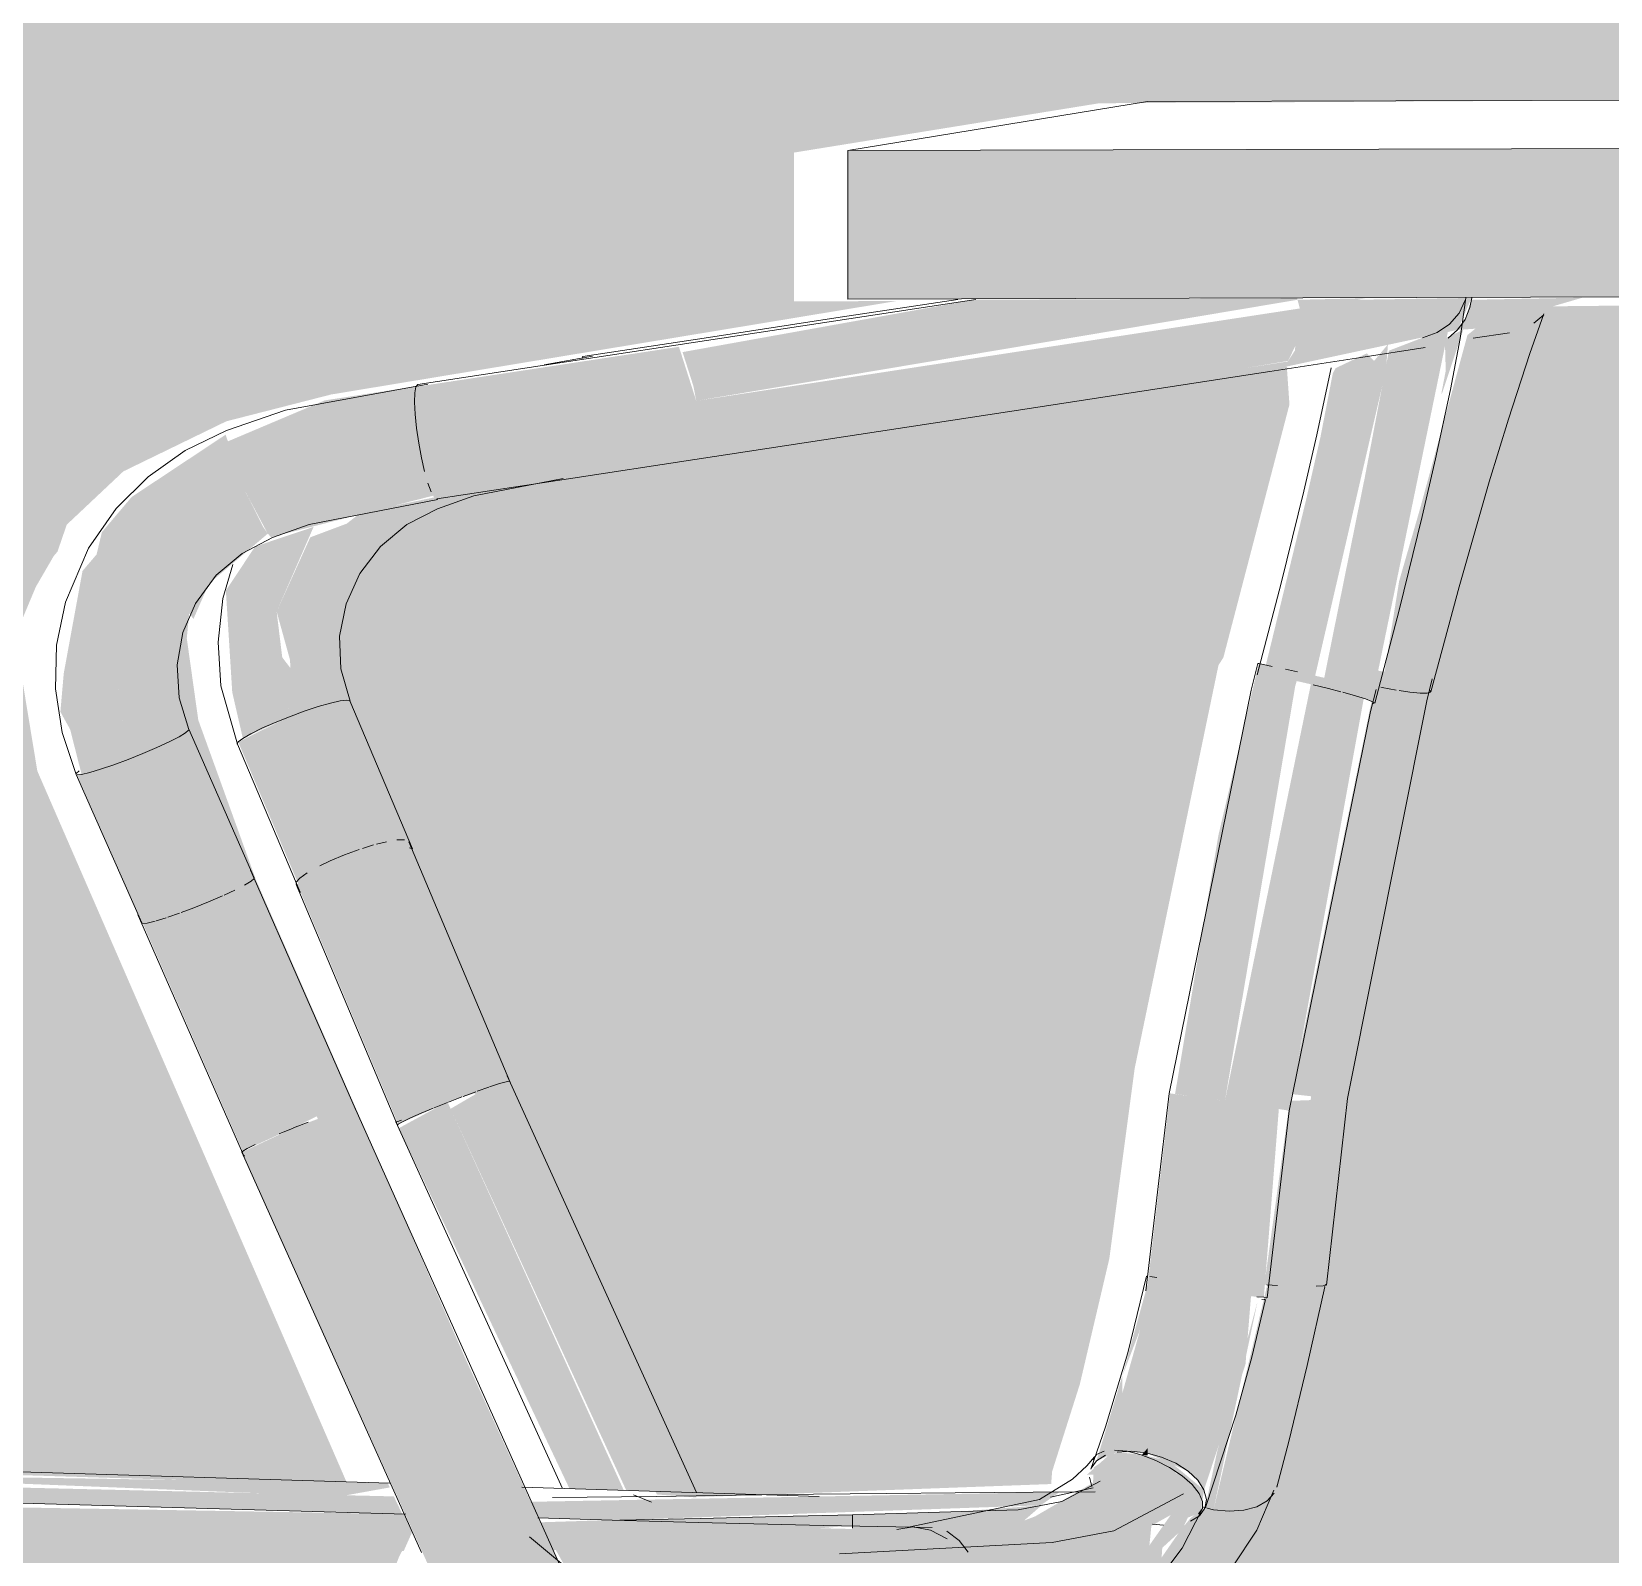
# Model space of a CAD drawing. Header units: inches. Extents: x 31155.6 to 31160.43, y 58.98 to 66.18.
# Drawn here: x 31159.47621 to 31159.48151, y 65.98093 to 65.98604 of the extents above; entities that cross this region are included whole.
import ezdxf

# ---------------------------------------------------------------- set-up
doc = ezdxf.new("R2010")
doc.units = ezdxf.units.IN
doc.header["$MEASUREMENT"] = 0
doc.layers.add('I-FURN', color=30, linetype='Continuous', lineweight=9)
doc.layers.add('I-WALL', color=2, linetype='Continuous', lineweight=13)

msp = doc.modelspace()

# ---------------------------------------------------------------- hatches: boundary and pattern name
at = {"layer": 'I-FURN'}
for points in [[(31159.4789527, 65.9851375), (31159.4873673, 65.9851619), (31159.4873673, 65.9856598), (31159.4789527, 65.9856362)], [(31159.4809975, 65.9850349), (31159.481134, 65.9850441), (31159.4812149, 65.9850842), (31159.4814166, 65.985143), (31159.4810433, 65.9851358), (31159.4810223, 65.9850697)], [(31159.4784439, 65.9847969), (31159.4804606, 65.9851359), (31159.4804594, 65.9851404), (31159.4793739, 65.9851359), (31159.478398, 65.9849604), (31159.4784344, 65.9848464)], [(31159.4784383, 65.9845997), (31159.480429, 65.9849307), (31159.4804661, 65.9850082), (31159.4804682, 65.9851067), (31159.4784439, 65.9847969), (31159.4784468, 65.9846077)], [(31159.4804001, 65.9849068), (31159.4809975, 65.9850349), (31159.4810443, 65.985142), (31159.4806577, 65.9851359), (31159.4804682, 65.9851067), (31159.4804515, 65.9849653), (31159.480429, 65.9849307)], [(31159.4804682, 65.9851067), (31159.4806913, 65.985141), (31159.4804606, 65.9851359)], [(31159.4807851, 65.9850113), (31159.4809864, 65.9850793), (31159.4810025, 65.9851419), (31159.4808055, 65.9851097), (31159.4807906, 65.9850179)], [(31159.4807099, 65.9837888), (31159.4809703, 65.9850545), (31159.4808795, 65.9850084), (31159.4807672, 65.9849653), (31159.4806861, 65.9845396), (31159.4805439, 65.9838367), (31159.480688, 65.9837969)], [(31159.4805127, 65.9838444), (31159.4807571, 65.9849008), (31159.4807639, 65.9849863), (31159.4807171, 65.9849307), (31159.480693, 65.9849561), (31159.4805885, 65.9849067), (31159.4805789, 65.9848893), (31159.4805374, 65.9846749), (31159.4804883, 65.9844607), (31159.4803465, 65.983878), (31159.480462, 65.983856)], [(31159.4775135, 65.9846552), (31159.4784439, 65.9847969), (31159.4783859, 65.9849782), (31159.4775037, 65.9848439), (31159.4775062, 65.984705)], [(31159.4769314, 65.9844929), (31159.4772329, 65.9845861), (31159.4775462, 65.9846344), (31159.4775265, 65.984849), (31159.4771977, 65.9847983), (31159.4768699, 65.9846596), (31159.4769114, 65.9845399)], [(31159.4806223, 65.9847712), (31159.4806714, 65.9847713), (31159.4806439, 65.9848462)], [(31159.4775647, 65.9844732), (31159.4784468, 65.9846077), (31159.4784547, 65.9847003), (31159.4784439, 65.9847969), (31159.4775135, 65.9846552), (31159.4775548, 65.9844913)], [(31159.4763825, 65.9835435), (31159.4765388, 65.983594), (31159.4764894, 65.9839474), (31159.476633, 65.9842763), (31159.4769314, 65.9844929), (31159.4768654, 65.9846834), (31159.4765505, 65.9844745), (31159.4764505, 65.9843565), (31159.4764328, 65.9842818), (31159.4763855, 65.9842262), (31159.4763225, 65.9838823), (31159.4763113, 65.9837537), (31159.4763441, 65.9836943)], [(31159.477018, 65.9843395), (31159.4775689, 65.9844806), (31159.4775267, 65.9846314), (31159.4772329, 65.9845861), (31159.4769314, 65.9844929), (31159.4770068, 65.9843512)], [(31159.4765388, 65.983594), (31159.4767091, 65.9836696), (31159.4767058, 65.9839467), (31159.4767009, 65.9840057), (31159.476734, 65.9840969), (31159.4767576, 65.9840652), (31159.4768093, 65.9841837), (31159.4770068, 65.9843512), (31159.4769913, 65.9843743), (31159.4769314, 65.9844929), (31159.476633, 65.9842763), (31159.4764894, 65.9839474), (31159.4765109, 65.9837937)], [(31159.4769232, 65.9836646), (31159.4770797, 65.9837374), (31159.4770366, 65.9840898), (31159.4771605, 65.984374), (31159.4769642, 65.984308), (31159.4768663, 65.9841604), (31159.4768877, 65.9838192), (31159.4769222, 65.9836692)], [(31159.4799797, 65.9816991), (31159.4800831, 65.9817086), (31159.4802763, 65.9830619), (31159.4804521, 65.9838367), (31159.4806088, 65.9843853), (31159.4805025, 65.9843849), (31159.4803165, 65.9837274), (31159.480173, 65.9830612), (31159.4799809, 65.9817086)], [(31159.4802171, 65.9824486), (31159.4804609, 65.9838877), (31159.4803305, 65.9839154), (31159.4801955, 65.9833409), (31159.4800499, 65.9824718), (31159.4801656, 65.982456)], [(31159.4804315, 65.9824156), (31159.4806897, 65.9838367), (31159.4805116, 65.9838765), (31159.4802171, 65.9824486), (31159.4804212, 65.9824176)], [(31159.4806168, 65.982454), (31159.4806271, 65.9824555), (31159.4808779, 65.9838654), (31159.4807298, 65.983892), (31159.4804388, 65.9824715), (31159.4805935, 65.9824546)], [(31159.4772898, 65.9832409), (31159.477492, 65.9832944), (31159.47725, 65.9837903), (31159.4770797, 65.9837374)], [(31159.4771182, 65.9831554), (31159.4772416, 65.9832213), (31159.4772898, 65.9832409), (31159.4770797, 65.9837374), (31159.4769077, 65.9836526), (31159.477118, 65.9831559)], [(31159.4767587, 65.9830961), (31159.4769609, 65.9831948), (31159.4767313, 65.9836829), (31159.4765388, 65.983594)], [(31159.4765872, 65.9830438), (31159.4767104, 65.9830779), (31159.4767587, 65.9830961), (31159.4765388, 65.983594), (31159.476367, 65.9835423), (31159.4764326, 65.9833937)], [(31159.4776131, 65.9824448), (31159.4778177, 65.9825142), (31159.47744, 65.9833239), (31159.4772641, 65.9832738), (31159.4774369, 65.9828605)], [(31159.4774443, 65.9823703), (31159.4776131, 65.9824448), (31159.4772641, 65.9832738), (31159.4771054, 65.9831754), (31159.4774414, 65.9823771)], [(31159.4770916, 65.9823568), (31159.4772852, 65.982455), (31159.4769425, 65.9832097), (31159.4768084, 65.983134), (31159.4767594, 65.9831137), (31159.4770912, 65.9823577)], [(31159.4769227, 65.9822801), (31159.4770912, 65.9823577), (31159.4767594, 65.9831137), (31159.4765777, 65.9830665), (31159.47692, 65.9822862)], [(31159.4801416, 65.9818037), (31159.4802171, 65.9824486), (31159.4800331, 65.9824737), (31159.4799556, 65.981812), (31159.4800896, 65.9818066)], [(31159.4803477, 65.9817896), (31159.4803979, 65.9824215), (31159.4802171, 65.9824486), (31159.4801416, 65.9818037), (31159.4803241, 65.9817917)], [(31159.4804881, 65.9818268), (31159.4805465, 65.9818281), (31159.4805935, 65.9824546), (31159.4804345, 65.9824485), (31159.4803494, 65.9818317), (31159.4804674, 65.9818272)], [(31159.4801468, 65.9811434), (31159.480286, 65.981565), (31159.4803046, 65.9817944), (31159.4801165, 65.981833), (31159.4799531, 65.9812677), (31159.4800934, 65.9812063), (31159.4801258, 65.9811758)], [(31159.4802309, 65.9810719), (31159.4803588, 65.9811069), (31159.4803824, 65.9811328), (31159.4805296, 65.9818223), (31159.4803598, 65.9818345), (31159.4801789, 65.9810772)], [(31159.4801789, 65.9810772), (31159.4803297, 65.9817907), (31159.4803297, 65.9817877), (31159.4801907, 65.981271), (31159.4801511, 65.9810847), (31159.4801649, 65.981081)], [(31159.4798907, 65.9812811), (31159.4800026, 65.9812815), (31159.4800429, 65.9813924), (31159.480082, 65.9816994), (31159.4799797, 65.9816991), (31159.4799213, 65.9813384)], [(31159.4799574, 65.9812591), (31159.4799575, 65.9812833), (31159.4799387, 65.9812612)], [(31159.4800542, 65.9810355), (31159.4801363, 65.9810678), (31159.4801468, 65.9811434), (31159.4800317, 65.9812392), (31159.4799428, 65.9812608), (31159.4798558, 65.9812706), (31159.4797767, 65.9812189), (31159.4797746, 65.981161), (31159.4797883, 65.9811311), (31159.4798492, 65.9811918), (31159.4799548, 65.9811535), (31159.480054, 65.981204), (31159.4800691, 65.9811767), (31159.4800351, 65.9810595)], [(31159.477249, 65.9811218), (31159.4774162, 65.9811519), (31159.4774097, 65.9811662), (31159.4753308, 65.9811983), (31159.4772485, 65.9811218)], [(31159.4801178, 65.9811727), (31159.4801039, 65.9811933), (31159.4801155, 65.9811756)], [(31159.4793172, 65.9804781), (31159.4797374, 65.9806446), (31159.4800034, 65.980897), (31159.4800069, 65.9809493), (31159.4800742, 65.9810108), (31159.4801306, 65.9811319), (31159.4801071, 65.9811615), (31159.4799638, 65.9809576), (31159.4797119, 65.9808075), (31159.4794137, 65.9807279), (31159.4793927, 65.9805833), (31159.4793608, 65.9805237)], [(31159.4768344, 65.9809377), (31159.477463, 65.9809392), (31159.4774907, 65.9810015), (31159.477475, 65.9810364), (31159.4757571, 65.981063), (31159.4750852, 65.9810887), (31159.4750852, 65.9810108), (31159.4764316, 65.9809481)], [(31159.4795287, 65.9809979), (31159.4795438, 65.981041), (31159.4796027, 65.981092), (31159.4793167, 65.9810704), (31159.4789681, 65.9810604), (31159.4789681, 65.9809999), (31159.4794674, 65.9810117)], [(31159.4779622, 65.9809411), (31159.4787195, 65.9809742), (31159.4787195, 65.9810041), (31159.4789681, 65.9810237), (31159.4789681, 65.9810604), (31159.4779203, 65.9810345), (31159.4779444, 65.9809809)], [(31159.479406, 65.9807173), (31159.4793874, 65.980864), (31159.4793261, 65.9809738), (31159.4792842, 65.9810051), (31159.4781593, 65.9810313), (31159.4781473, 65.9807958), (31159.4786499, 65.9808106), (31159.4786712, 65.9807765), (31159.4787733, 65.9808068), (31159.4790172, 65.9807246), (31159.4791657, 65.9807218)]]:
    msp.add_hatch(color=256, dxfattribs=at).paths.add_polyline_path(points, flags=0)
h = msp.add_hatch(color=256, dxfattribs=at)
h.paths.add_polyline_path([(31159.4809847, 65.9841402), (31159.4809427, 65.9840365), (31159.4810217, 65.984327)], flags=0)
h.paths.add_polyline_path([(31159.4808958, 65.9838159), (31159.4812111, 65.985084), (31159.4810571, 65.985039), (31159.4810306, 65.9850177), (31159.4808714, 65.9844345), (31159.4808014, 65.9841923), (31159.4807443, 65.9838356), (31159.4808718, 65.983816)], flags=0)
h = msp.add_hatch(color=256, dxfattribs=at)
h.paths.add_polyline_path([(31159.4802817, 65.9830708), (31159.4803104, 65.9831652), (31159.4802809, 65.9830831)], flags=0)
h.paths.add_polyline_path([(31159.4809435, 65.9848171), (31159.4810169, 65.9850363), (31159.4809547, 65.9850051), (31159.4809577, 65.9848979), (31159.4809436, 65.9848246)], flags=0)
h = msp.add_hatch(color=256, dxfattribs=at)
h.paths.add_polyline_path([(31159.4805025, 65.9843849), (31159.4806132, 65.984399), (31159.4806182, 65.9845217), (31159.4806527, 65.9845218), (31159.4806828, 65.9846984), (31159.480665, 65.9847713), (31159.4806223, 65.9847712), (31159.4805029, 65.9843862)], flags=0)
h.paths.add_polyline_path([(31159.4806182, 65.9845626), (31159.4806202, 65.9846521), (31159.4806608, 65.9846522), (31159.4806249, 65.9845766)], flags=0)
h = msp.add_hatch(color=256, dxfattribs=at)
h.paths.add_polyline_path([(31159.4770797, 65.9837374), (31159.47725, 65.9837903), (31159.4772013, 65.9839052), (31159.4772171, 65.9841315), (31159.4772435, 65.984083), (31159.477309, 65.9843029), (31159.4774216, 65.984415), (31159.4773726, 65.9844228), (31159.4771494, 65.9843391), (31159.4770366, 65.9840898), (31159.4770927, 65.9838872), (31159.4770553, 65.9839366), (31159.4770676, 65.9838365)], flags=0)
h.paths.add_polyline_path([(31159.4771301, 65.9838908), (31159.4771077, 65.983999), (31159.4771592, 65.9839218)], flags=0)
h = msp.add_hatch(color=256, dxfattribs=at)
h.paths.add_polyline_path([(31159.4812055, 65.9745225), (31159.4814421, 65.9745276), (31159.4789808, 65.9799113), (31159.4790155, 65.9793476), (31159.4809016, 65.9751921)], flags=0)
h.paths.add_polyline_path([(31159.4787624, 65.9800633), (31159.4786587, 65.9802455), (31159.4786629, 65.9801927), (31159.4787087, 65.9801535), (31159.4787606, 65.9800663)], flags=0)
h.paths.add_polyline_path([(31159.4785852, 65.9803261), (31159.4785739, 65.9803809), (31159.4785629, 65.9803449), (31159.4785844, 65.9803268)], flags=0)
h.paths.add_polyline_path([(31159.4784435, 65.9811347), (31159.4777994, 65.982527), (31159.47762, 65.9824221), (31159.4782093, 65.9811418), (31159.4784418, 65.9811347)], flags=0)
h = msp.add_hatch(color=256, dxfattribs=at)
h.paths.add_polyline_path([(31159.4811569, 65.9745224), (31159.4812055, 65.9745225), (31159.4790103, 65.9793166), (31159.4790325, 65.9788635), (31159.4810163, 65.9745238), (31159.4811116, 65.9745224)], flags=0)
h.paths.add_polyline_path([(31159.4785647, 65.9798942), (31159.4785886, 65.9800594), (31159.4786506, 65.9800787), (31159.4785237, 65.9803111), (31159.4784483, 65.9802558), (31159.4784116, 65.9802314), (31159.4785629, 65.9798982)], flags=0)
h.paths.add_polyline_path([(31159.478201, 65.9811421), (31159.4776093, 65.9824459), (31159.4774467, 65.9823572), (31159.4780188, 65.9811476), (31159.4781929, 65.9811423)], flags=0)
h = msp.add_hatch(color=256, dxfattribs=at)
h.paths.add_polyline_path([(31159.4806785, 65.9743634), (31159.4809106, 65.9743685), (31159.4790638, 65.9784165), (31159.4790891, 65.9779077), (31159.4806351, 65.9744603)], flags=0)
h.paths.add_polyline_path([(31159.4786205, 65.9789527), (31159.4785652, 65.9795988), (31159.4785185, 65.9796296), (31159.478572, 65.9790608), (31159.4786201, 65.9789535)], flags=0)
h.paths.add_polyline_path([(31159.4781666, 65.9799649), (31159.4781603, 65.979987), (31159.4781665, 65.979965)], flags=0)
h.paths.add_polyline_path([(31159.4782693, 65.9799705), (31159.4781715, 65.980142), (31159.4781609, 65.9801127), (31159.4781768, 65.9800965), (31159.4782165, 65.9800613), (31159.4782685, 65.9799718)], flags=0)
h.paths.add_polyline_path([(31159.4777962, 65.9807908), (31159.4780205, 65.9808134), (31159.4772852, 65.9824293), (31159.4770936, 65.9823577), (31159.4777919, 65.9808005)], flags=0)
h = msp.add_hatch(color=256, dxfattribs=at)
h.paths.add_polyline_path([(31159.4806295, 65.9743633), (31159.4806785, 65.9743634), (31159.4790926, 65.9778381), (31159.4791319, 65.9773442), (31159.4804847, 65.9743647), (31159.4805834, 65.9743633)], flags=0)
h.paths.add_polyline_path([(31159.4786464, 65.9784268), (31159.4785923, 65.9790157), (31159.4785441, 65.9790523), (31159.4785984, 65.9785336), (31159.4786247, 65.9784751)], flags=0)
h.paths.add_polyline_path([(31159.4781025, 65.9796396), (31159.4781136, 65.979961), (31159.4781603, 65.9799789), (31159.4780594, 65.980159), (31159.4778903, 65.9801127), (31159.4780884, 65.9796709)], flags=0)
h.paths.add_polyline_path([(31159.4775937, 65.9807831), (31159.4777861, 65.9808135), (31159.4770936, 65.9823577), (31159.47692, 65.9822764), (31159.477586, 65.9808005)], flags=0)
h = msp.add_hatch(color=256, dxfattribs=at)
h.paths.add_polyline_path([(31159.4797862, 65.981241), (31159.4798558, 65.9812706), (31159.4799531, 65.9812677), (31159.4801165, 65.981833), (31159.4799651, 65.9818597), (31159.479873, 65.9815261)], flags=0)
h.paths.add_polyline_path([(31159.4798731, 65.9814683), (31159.479873, 65.9815261), (31159.4799333, 65.9816826)], flags=0)
h = msp.add_hatch(color=256, dxfattribs=at)
h.paths.add_polyline_path([(31159.4781663, 65.9810418), (31159.4795991, 65.9810918), (31159.4796626, 65.9811365), (31159.477883, 65.9811036), (31159.4779154, 65.9810492), (31159.4781591, 65.9810421)], flags=0)
h.paths.add_polyline_path([(31159.4774582, 65.9810623), (31159.4774297, 65.9811218), (31159.476184, 65.9811512), (31159.475124, 65.9811901), (31159.4751255, 65.9811292), (31159.4772504, 65.9810682)], flags=0)
h.paths.add_polyline_path([(31159.4746531, 65.9811428), (31159.474695, 65.9812418), (31159.4746372, 65.9812317), (31159.4745999, 65.9811444)], flags=0)
h = msp.add_hatch(color=256, dxfattribs=at)
h.paths.add_polyline_path([(31159.4794227, 65.9810292), (31159.4793844, 65.9810497), (31159.4792005, 65.9810142)], flags=0)
h.paths.add_polyline_path([(31159.4794137, 65.9807279), (31159.4797327, 65.9808131), (31159.4799638, 65.9809576), (31159.4799704, 65.9810231), (31159.4800354, 65.9810596), (31159.4800897, 65.9811767), (31159.479985, 65.9812428), (31159.4799364, 65.9812612), (31159.4795807, 65.9810549), (31159.4794678, 65.9810118), (31159.4794227, 65.9810292), (31159.4792298, 65.981009), (31159.4793351, 65.9809332), (31159.4794014, 65.9808029)], flags=0)
h.paths.add_polyline_path([(31159.4797538, 65.981194), (31159.4798401, 65.9811985), (31159.4798468, 65.9812772)], flags=0)
h = msp.add_hatch(color=256, dxfattribs=at)
h.paths.add_polyline_path([(31159.4772783, 65.9807713), (31159.4774028, 65.9808004), (31159.4774473, 65.9809198), (31159.477491, 65.9810015), (31159.4774635, 65.9810625), (31159.4750921, 65.9811034), (31159.4749732, 65.9808373), (31159.4771887, 65.9807738)], flags=0)
h.paths.add_polyline_path([(31159.4780598, 65.9807883), (31159.4781483, 65.9808219), (31159.4781609, 65.9810425), (31159.4779204, 65.9810349), (31159.4780536, 65.9807989)], flags=0)
h.paths.add_polyline_path([(31159.4745272, 65.9808501), (31159.474658, 65.9811431), (31159.4745909, 65.9811137), (31159.4744725, 65.9808516), (31159.4745182, 65.9808503)], flags=0)
h = msp.add_hatch(color=256, dxfattribs=at)
h.paths.add_polyline_path([(31159.4798189, 65.9806733), (31159.4799095, 65.9807356), (31159.4799238, 65.9807236), (31159.479828, 65.9806776)], flags=0)
h.paths.add_polyline_path([(31159.4796328, 65.9805944), (31159.4797738, 65.980645), (31159.4798344, 65.9806696), (31159.4798908, 65.9806444), (31159.4801186, 65.9808196), (31159.4802541, 65.9810985), (31159.4801359, 65.9810757), (31159.480103, 65.98105), (31159.4800692, 65.9810098), (31159.4799999, 65.9809098), (31159.4799651, 65.9808351), (31159.4798974, 65.9807752), (31159.4796731, 65.9806125)], flags=0)
h.paths.add_polyline_path([(31159.4799594, 65.9809574), (31159.4799688, 65.9810245), (31159.4799649, 65.9810114), (31159.4799602, 65.9809655)], flags=0)
h = msp.add_hatch(color=256, dxfattribs=at)
h.paths.add_polyline_path([(31159.4798735, 65.9806311), (31159.4800434, 65.9807236), (31159.480099, 65.9807752), (31159.4801186, 65.9808196), (31159.4798908, 65.9806444)], flags=0)
h.paths.add_polyline_path([(31159.4801186, 65.9808196), (31159.4801884, 65.9808627), (31159.4802713, 65.9809655), (31159.4803263, 65.9811008), (31159.4802865, 65.9810961), (31159.4802025, 65.9809579)], flags=0)
at = {"layer": 'I-WALL'}
h = msp.add_hatch(color=256, dxfattribs=at)
h.paths.add_polyline_path([(31159.486117, 65.9766077), (31159.486117, 65.9800757), (31159.4840637, 65.9800665), (31159.483943, 65.9766389), (31159.4850513, 65.976623)], flags=0)
h.paths.add_polyline_path([(31159.483464, 65.9766458), (31159.4834558, 65.9798776), (31159.4831124, 65.9798153), (31159.4830748, 65.9798046), (31159.4829757, 65.9798), (31159.4828611, 65.9766544), (31159.4834594, 65.9766458)], flags=0)
h.paths.add_polyline_path([(31159.4824413, 65.9766605), (31159.48254, 65.9798843), (31159.4822349, 65.9798988), (31159.4820377, 65.9766663), (31159.4824353, 65.9766605)], flags=0)
h.paths.add_polyline_path([(31159.4819984, 65.983711), (31159.4820308, 65.9836339), (31159.4820411, 65.9836644), (31159.4820015, 65.9837076)], flags=0)
h.paths.add_polyline_path([(31159.4819, 65.9838714), (31159.4819481, 65.9838116), (31159.4819195, 65.9837824), (31159.4819088, 65.9838312)], flags=0)
h.paths.add_polyline_path([(31159.4816006, 65.9766725), (31159.4819356, 65.9819399), (31159.4818319, 65.9831515), (31159.4818566, 65.9831865), (31159.4817996, 65.9835409), (31159.4817996, 65.9836589), (31159.4817672, 65.9838105), (31159.4818401, 65.9837304), (31159.4819088, 65.9837392), (31159.481962, 65.9837126), (31159.4820009, 65.9837398), (31159.4820426, 65.9838559), (31159.4820748, 65.9839007), (31159.4822508, 65.9829619), (31159.4823516, 65.9816687), (31159.4822928, 65.980396), (31159.4826059, 65.9804773), (31159.4827676, 65.9806006), (31159.4829351, 65.9806169), (31159.4830369, 65.9806219), (31159.4830479, 65.9806384), (31159.4834938, 65.980669), (31159.4834811, 65.9823166), (31159.4832679, 65.9838864), (31159.4832717, 65.9841034), (31159.4832641, 65.9843518), (31159.483264, 65.9844306), (31159.482689, 65.9843586), (31159.4822546, 65.9842646), (31159.4820607, 65.9841641), (31159.4820721, 65.9839845), (31159.4820021, 65.9839081), (31159.4818709, 65.9838715), (31159.4817654, 65.9838991), (31159.4817387, 65.9839284), (31159.4816153, 65.9842639), (31159.4816379, 65.9842947), (31159.4816503, 65.9843907), (31159.4816693, 65.9844232), (31159.4820155, 65.9845908), (31159.482334, 65.9846867), (31159.4825902, 65.9847359), (31159.483221, 65.9848232), (31159.483682, 65.9848735), (31159.4842267, 65.9850272), (31159.4844351, 65.9851097), (31159.4843911, 65.9851314), (31159.4843911, 65.9851471), (31159.4812412, 65.9851131), (31159.4811109, 65.9850297), (31159.4809908, 65.9846016), (31159.4807469, 65.9837114), (31159.4805351, 65.9826661), (31159.4804157, 65.9818274), (31159.4803836, 65.9818208), (31159.4804142, 65.9818096), (31159.4802304, 65.9811038), (31159.4801225, 65.9809375), (31159.4799049, 65.980712), (31159.4797419, 65.9806245), (31159.4797027, 65.9806631), (31159.4796537, 65.9806457), (31159.4793922, 65.9805168), (31159.4792886, 65.9805079), (31159.4789921, 65.9804367), (31159.4788477, 65.9804265), (31159.4787896, 65.9802564), (31159.4789382, 65.9797496), (31159.4803468, 65.9766905), (31159.4815871, 65.9766727)], flags=0)
h.paths.add_polyline_path([(31159.479883, 65.9766972), (31159.4789017, 65.9788564), (31159.4789382, 65.9784477), (31159.479723, 65.9766995)], flags=0)
h.paths.add_polyline_path([(31159.479275, 65.9767059), (31159.4789752, 65.9773738), (31159.4790081, 65.9767097), (31159.4791484, 65.9767077)], flags=0)
h.paths.add_polyline_path([(31159.4785904, 65.9767157), (31159.4784795, 65.978478), (31159.4784247, 65.9785588), (31159.478527, 65.9767167), (31159.478577, 65.9767159)], flags=0)
h.paths.add_polyline_path([(31159.4780896, 65.9767229), (31159.4779318, 65.9796979), (31159.477735, 65.9801152), (31159.4775734, 65.9801378), (31159.477569, 65.9801536), (31159.4774552, 65.9801042), (31159.4773837, 65.9800952), (31159.4744368, 65.979958), (31159.4741694, 65.9793611), (31159.4740852, 65.9767804), (31159.4780753, 65.9767231)], flags=0)
h.paths.add_polyline_path([(31159.4736514, 65.9767867), (31159.4737027, 65.9783196), (31159.4736181, 65.9781308), (31159.4735771, 65.9767877), (31159.4736273, 65.976787)], flags=0)
h.paths.add_polyline_path([(31159.4720436, 65.9768097), (31159.4721858, 65.9771237), (31159.471068, 65.979558), (31159.4708306, 65.9795647), (31159.4706143, 65.979545), (31159.4708352, 65.9768271), (31159.4719075, 65.9768117)], flags=0)
h.paths.add_polyline_path([(31159.4704021, 65.9768333), (31159.4701817, 65.979583), (31159.4698095, 65.979573), (31159.4699286, 65.9768401), (31159.4704019, 65.9768333)], flags=0)
h.paths.add_polyline_path([(31159.4695002, 65.9768463), (31159.4693721, 65.9796059), (31159.4686396, 65.9796265), (31159.4686723, 65.9768582), (31159.4694646, 65.9768468)], flags=0)
h.paths.add_polyline_path([(31159.468233, 65.9768645), (31159.4682215, 65.9778155), (31159.4681134, 65.9796414), (31159.4675311, 65.979636), (31159.467526, 65.9796077), (31159.4676007, 65.9795829), (31159.4674818, 65.9768752), (31159.4682241, 65.9768646)], flags=0)
h.paths.add_polyline_path([(31159.467058, 65.9768813), (31159.4671782, 65.9796771), (31159.4670395, 65.9796942), (31159.4670121, 65.979656), (31159.4669847, 65.9795729), (31159.4669887, 65.979506), (31159.4670544, 65.9795009), (31159.4669436, 65.976883), (31159.4670544, 65.9768814)], flags=0)
h.paths.add_polyline_path([(31159.4664937, 65.9768894), (31159.4666519, 65.9796048), (31159.46673, 65.9797989), (31159.46673, 65.9798476), (31159.4666803, 65.9798725), (31159.4666629, 65.9799025), (31159.4666297, 65.979928), (31159.466643, 65.9800207), (31159.4666492, 65.9801064), (31159.4667053, 65.9801514), (31159.466873, 65.9802442), (31159.4668696, 65.9802638), (31159.4669287, 65.9802988), (31159.4666151, 65.9803761), (31159.4665649, 65.9803681), (31159.4664248, 65.980437), (31159.4662877, 65.9804775), (31159.4662072, 65.9804713), (31159.4662072, 65.9768936), (31159.4664612, 65.9768899)], flags=0)
h.paths.add_polyline_path([(31159.4726833, 65.9770544), (31159.4727832, 65.9772771), (31159.4727468, 65.977357), (31159.4726467, 65.977136)], flags=0)
h.paths.add_polyline_path([(31159.4724199, 65.9776406), (31159.4725185, 65.9778584), (31159.4717503, 65.9795457), (31159.4715671, 65.9795385), (31159.4719075, 65.9787811)], flags=0)
h.paths.add_polyline_path([(31159.473013, 65.9777902), (31159.473213, 65.9782364), (31159.4732207, 65.9784035), (31159.4729779, 65.9778673)], flags=0)
h.paths.add_polyline_path([(31159.4727497, 65.9783687), (31159.4732795, 65.9795732), (31159.4732609, 65.9796962), (31159.4732225, 65.9796932), (31159.4730259, 65.9796138), (31159.4729345, 65.9796064), (31159.4727961, 65.9795711), (31159.4724986, 65.9795281), (31159.4722222, 65.9795275), (31159.4727328, 65.9784057)], flags=0)
h.paths.add_polyline_path([(31159.4736746, 65.9792666), (31159.47377, 65.9794794), (31159.4737504, 65.9795732), (31159.4736824, 65.9794229)], flags=0)
h.paths.add_polyline_path([(31159.4668357, 65.9795131), (31159.4669287, 65.9797192), (31159.4669065, 65.9796975), (31159.4668361, 65.979514)], flags=0)
h.paths.add_polyline_path([(31159.4784507, 65.9795337), (31159.4783975, 65.9799657), (31159.4783284, 65.9800528), (31159.478363, 65.9799578), (31159.4784033, 65.9796392), (31159.4784329, 65.9795734)], flags=0)
h.paths.add_polyline_path([(31159.4825588, 65.9798894), (31159.4825299, 65.9798947), (31159.4825535, 65.9798901)], flags=0)
h.paths.add_polyline_path([(31159.4718815, 65.9804548), (31159.4718464, 65.9805365), (31159.4718528, 65.980506), (31159.4718779, 65.9804611)], flags=0)
h.paths.add_polyline_path([(31159.4718815, 65.9804548), (31159.4720412, 65.98037), (31159.4719996, 65.9804069), (31159.4719054, 65.9804491)], flags=0)
h.paths.add_polyline_path([(31159.4706321, 65.9833415), (31159.4706903, 65.9834335), (31159.4706792, 65.9834021), (31159.4706384, 65.9833497)], flags=0)
h.paths.add_polyline_path([(31159.4719605, 65.9802534), (31159.4718528, 65.9803923), (31159.4719054, 65.9804007), (31159.4718528, 65.9804476), (31159.4718232, 65.9804729), (31159.4717316, 65.9806255), (31159.4717113, 65.9807472), (31159.4715114, 65.9817997), (31159.4714314, 65.9822986), (31159.4712118, 65.9833534), (31159.471207, 65.9833755), (31159.4710999, 65.9837521), (31159.4708009, 65.9836532), (31159.4707604, 65.983605), (31159.4706792, 65.9835272), (31159.4706384, 65.9833791), (31159.4706072, 65.9833865), (31159.470598, 65.9833415), (31159.4705899, 65.9831495), (31159.4713104, 65.9815303), (31159.4719232, 65.9802545)], flags=0)
h.paths.add_polyline_path([(31159.4714207, 65.9802697), (31159.4704846, 65.9823998), (31159.4704742, 65.9824316), (31159.4704029, 65.982521), (31159.4704606, 65.9820128), (31159.4712361, 65.9802753), (31159.4713457, 65.980272)], flags=0)
h.paths.add_polyline_path([(31159.4707631, 65.9802896), (31159.4705253, 65.9807981), (31159.4705893, 65.9802948), (31159.4707413, 65.9802902)], flags=0)
h.paths.add_polyline_path([(31159.4701548, 65.9803079), (31159.4701249, 65.9807272), (31159.469745, 65.9806374), (31159.4697731, 65.9805838), (31159.4697826, 65.9803192), (31159.4701364, 65.9803085)], flags=0)
h.paths.add_polyline_path([(31159.4672914, 65.9803174), (31159.467312, 65.9803467), (31159.4672917, 65.9803181)], flags=0)
h.paths.add_polyline_path([(31159.4693747, 65.9803315), (31159.4693915, 65.9807313), (31159.4693175, 65.9806575), (31159.4691204, 65.9806629), (31159.4689561, 65.9807237), (31159.4686433, 65.9807292), (31159.4686371, 65.9807246), (31159.4686523, 65.9803533), (31159.4693721, 65.9803316)], flags=0)
h.paths.add_polyline_path([(31159.4726531, 65.9806444), (31159.4733561, 65.9806621), (31159.4733674, 65.9807946), (31159.4733241, 65.9808196), (31159.4733365, 65.9809122), (31159.4733561, 65.9809661), (31159.4733955, 65.9809676), (31159.4733974, 65.9810152), (31159.4734433, 65.9810348), (31159.4734531, 65.9810771), (31159.4735338, 65.981702), (31159.4738371, 65.9831634), (31159.4738542, 65.9831898), (31159.4740745, 65.9840664), (31159.4736144, 65.9841363), (31159.4734812, 65.984129), (31159.47173, 65.9838297), (31159.4719979, 65.9827545), (31159.4721818, 65.9816373), (31159.4722167, 65.981373), (31159.4724048, 65.9807687), (31159.4725362, 65.9806733), (31159.4725817, 65.9806547), (31159.472645, 65.9806455)], flags=0)
h.paths.add_polyline_path([(31159.4695261, 65.9807264), (31159.4695535, 65.9807487), (31159.4695261, 65.9807327), (31159.4695261, 65.9807275)], flags=0)
h.paths.add_polyline_path([(31159.4695624, 65.980736), (31159.4695937, 65.980766), (31159.4695659, 65.9807449)], flags=0)
h.paths.add_polyline_path([(31159.4839789, 65.9808179), (31159.4840328, 65.9809589), (31159.484082, 65.9811991), (31159.4841186, 65.9835132), (31159.4840935, 65.9836881), (31159.4838831, 65.9840556), (31159.483726, 65.9842458), (31159.4836095, 65.9842988), (31159.4836152, 65.9840096), (31159.4836498, 65.9838992), (31159.4838482, 65.9827005), (31159.4839194, 65.9821464), (31159.4839165, 65.9820735), (31159.4839204, 65.9808298), (31159.4839768, 65.9808186)], flags=0)
h.paths.add_polyline_path([(31159.4784352, 65.9811189), (31159.4796343, 65.9811633), (31159.4796376, 65.9812056), (31159.4797303, 65.9814976), (31159.4798293, 65.9819189), (31159.4799143, 65.9825571), (31159.4801954, 65.9839099), (31159.4802119, 65.9839358), (31159.4804335, 65.9847846), (31159.4804235, 65.9849283), (31159.4777697, 65.9845152), (31159.477319, 65.9844221), (31159.4772322, 65.9843539), (31159.4771366, 65.9842168), (31159.4771182, 65.9841261), (31159.4770866, 65.9841204), (31159.4770777, 65.9840775), (31159.4770834, 65.9838625), (31159.4777928, 65.98227), (31159.4783117, 65.9811283), (31159.4784353, 65.9811191)], flags=0)
h.paths.add_polyline_path([(31159.4778629, 65.981142), (31159.4769671, 65.9831905), (31159.4767738, 65.983726), (31159.4767352, 65.9840004), (31159.4767536, 65.9841908), (31159.4767503, 65.9842391), (31159.4766499, 65.9841411), (31159.4765953, 65.9840847), (31159.4765774, 65.9840551), (31159.4765624, 65.9839408), (31159.4765669, 65.983677), (31159.476598, 65.983686), (31159.4777268, 65.9811461), (31159.4777906, 65.9811442)], flags=0)
h.paths.add_polyline_path([(31159.4705497, 65.9850783), (31159.4705224, 65.9850094), (31159.4706029, 65.9850094), (31159.4705584, 65.985067)], flags=0)
h.paths.add_polyline_path([(31159.4708135, 65.984992), (31159.470881, 65.9849524), (31159.470881, 65.9849822), (31159.4708178, 65.9849913)], flags=0)
h.paths.add_polyline_path([(31159.4772755, 65.9811598), (31159.476234, 65.983555), (31159.4761777, 65.9838966), (31159.4761783, 65.9840522), (31159.4762289, 65.9841728), (31159.4762888, 65.984276), (31159.4763015, 65.9842909), (31159.4763326, 65.9843814), (31159.4765224, 65.9845602), (31159.4768678, 65.9847282), (31159.4772191, 65.9848181), (31159.4791154, 65.9851316), (31159.4787713, 65.9851306), (31159.4787713, 65.9856296), (31159.4797954, 65.9857951), (31159.4871994, 65.9858366), (31159.4871994, 65.9911998), (31159.4660555, 65.9913139), (31159.4660555, 65.9860939), (31159.4734343, 65.9861142), (31159.4734343, 65.985632), (31159.472361, 65.9854684), (31159.4695774, 65.9854379), (31159.4702305, 65.9852796), (31159.4705497, 65.9851457), (31159.4704816, 65.9851418), (31159.4704705, 65.9851278), (31159.4705584, 65.9850855), (31159.4706231, 65.9851138), (31159.4706485, 65.9850966), (31159.4706807, 65.9850587), (31159.4707194, 65.9849719), (31159.4710663, 65.9850322), (31159.472459, 65.9848791), (31159.4742931, 65.9846605), (31159.4748793, 65.9847168), (31159.4749917, 65.9846606), (31159.4750708, 65.9845031), (31159.4754032, 65.984371), (31159.4757349, 65.9841492), (31159.4757943, 65.9840793), (31159.4758202, 65.9839963), (31159.4758711, 65.9838947), (31159.4759427, 65.9835549), (31159.4758804, 65.983215), (31159.4750232, 65.9812282), (31159.4770466, 65.9811668)], flags=0)
h.paths.add_polyline_path([(31159.4687898, 65.9842311), (31159.4687104, 65.9841801), (31159.4687765, 65.9842199)], flags=0)
h.paths.add_polyline_path([(31159.4700935, 65.9811687), (31159.4700187, 65.9819657), (31159.4696573, 65.9828528), (31159.4695905, 65.9831437), (31159.4696458, 65.9833537), (31159.4697167, 65.9835285), (31159.4697446, 65.9835723), (31159.4697758, 65.9836541), (31159.469975, 65.9838419), (31159.4701412, 65.983965), (31159.4702836, 65.9846913), (31159.4703369, 65.9848164), (31159.4703261, 65.9848362), (31159.4699997, 65.9849575), (31159.4691777, 65.9851185), (31159.46899, 65.9851047), (31159.4686961, 65.9848952), (31159.468642, 65.9848052), (31159.4687129, 65.9847556), (31159.4688586, 65.984604), (31159.4688687, 65.9845498), (31159.4689038, 65.9844161), (31159.468873, 65.9842874), (31159.4688367, 65.9842293), (31159.468875, 65.9842159), (31159.4688789, 65.9840345), (31159.4688196, 65.9836348), (31159.4688275, 65.9834947), (31159.4688275, 65.9834214), (31159.4686338, 65.9821707), (31159.4686523, 65.9813286), (31159.4687222, 65.9813082), (31159.4694479, 65.9812918), (31159.4694479, 65.9812622), (31159.4695582, 65.9812605), (31159.4696448, 65.981186), (31159.4698836, 65.9812028), (31159.4700887, 65.9811695)], flags=0)
h.paths.add_polyline_path([(31159.4753609, 65.9833473), (31159.4753106, 65.9832366), (31159.4753494, 65.9833134)], flags=0)
h.paths.add_polyline_path([(31159.4745567, 65.9812353), (31159.4755245, 65.9833851), (31159.4755572, 65.9834087), (31159.4755732, 65.9836268), (31159.4755216, 65.9838198), (31159.4755024, 65.9838444), (31159.4754124, 65.9839679), (31159.4752834, 65.9840541), (31159.4751746, 65.9840659), (31159.4751289, 65.9840566), (31159.475263, 65.9838552), (31159.4753609, 65.983585), (31159.4753609, 65.9833473), (31159.4752536, 65.9829751), (31159.4745154, 65.9812385)], flags=0)
h.paths.add_polyline_path([(31159.4798571, 65.9812486), (31159.4798297, 65.9812577), (31159.4798489, 65.9812495)], flags=0)
h.paths.add_polyline_path([(31159.4749501, 65.9832585), (31159.4749893, 65.9832585), (31159.4749653, 65.983272)], flags=0)
h.paths.add_polyline_path([(31159.4741313, 65.9814191), (31159.4749131, 65.9832221), (31159.4749499, 65.983272), (31159.4749774, 65.9835034), (31159.4749567, 65.983603), (31159.4749567, 65.9836933), (31159.474845, 65.9838309), (31159.4748447, 65.9837907), (31159.4746857, 65.983889), (31159.474429, 65.9829554), (31159.4742015, 65.9818289), (31159.474133, 65.9814339)], flags=0)
h.paths.add_polyline_path([(31159.4684511, 65.9835521), (31159.4684943, 65.983589), (31159.4684565, 65.9835601)], flags=0)
h.paths.add_polyline_path([(31159.4686316, 65.9842298), (31159.4685815, 65.9842687), (31159.4685903, 65.9843578), (31159.468673, 65.9842985), (31159.4686378, 65.9842401)], flags=0)
h.paths.add_polyline_path([(31159.4683486, 65.9830557), (31159.4684756, 65.9838961), (31159.4685278, 65.9841282), (31159.4685327, 65.9842068), (31159.4685574, 65.9842537), (31159.4686043, 65.9842167), (31159.4686817, 65.9842183), (31159.4686821, 65.9842298), (31159.4686823, 65.9843086), (31159.4686834, 65.9843454), (31159.468554, 65.9843794), (31159.4684414, 65.9844757), (31159.4684059, 65.9844544), (31159.4683406, 65.9842994), (31159.4683327, 65.9838307), (31159.4683485, 65.9830634)], flags=0)
h.paths.add_polyline_path([(31159.4700353, 65.9830689), (31159.4700444, 65.9833446), (31159.4700178, 65.9831938), (31159.4700337, 65.9830805)], flags=0)
h.paths.add_polyline_path([(31159.4819002, 65.9831865), (31159.481921, 65.9832546), (31159.4819473, 65.9832081), (31159.4819002, 65.9833941), (31159.4818749, 65.9832804), (31159.4818989, 65.9831916)], flags=0)
h.paths.add_polyline_path([(31159.4820563, 65.9832119), (31159.4820842, 65.9833149), (31159.4820308, 65.9834065), (31159.4820192, 65.9834011), (31159.4820499, 65.9832783)], flags=0)
h.paths.add_polyline_path([(31159.475674, 65.9834854), (31159.4757122, 65.9835362), (31159.4756748, 65.9834888)], flags=0)
h.paths.add_polyline_path([(31159.475674, 65.9834854), (31159.4756344, 65.9835567), (31159.4756219, 65.9835078), (31159.4756618, 65.9834865)], flags=0)
h.paths.add_polyline_path([(31159.4688275, 65.9834947), (31159.4688481, 65.9836632), (31159.4688544, 65.9836348), (31159.4688359, 65.9835385)], flags=0)
h.paths.add_polyline_path([(31159.4708515, 65.9836191), (31159.4708959, 65.9836802), (31159.4708826, 65.9836414), (31159.4708675, 65.9836306)], flags=0)
h.paths.add_polyline_path([(31159.4769962, 65.9838853), (31159.4770224, 65.9839208), (31159.4769898, 65.9839163), (31159.4769951, 65.9838908)], flags=0)
h.paths.add_polyline_path([(31159.4818995, 65.984007), (31159.4820021, 65.9840928), (31159.4819203, 65.9840228), (31159.4819137, 65.9840201)], flags=0)
h.paths.add_polyline_path([(31159.4818709, 65.9839537), (31159.4818709, 65.984), (31159.4817859, 65.9840101), (31159.4818462, 65.9839639)], flags=0)
h.paths.add_polyline_path([(31159.470547, 65.9840875), (31159.4709723, 65.9841838), (31159.4709464, 65.984312), (31159.4709543, 65.984348), (31159.4707877, 65.9846552), (31159.4706998, 65.9847236), (31159.470629, 65.984624), (31159.4705511, 65.9843048), (31159.4705528, 65.984141), (31159.4705484, 65.9841009)], flags=0)
h.paths.add_polyline_path([(31159.4685994, 65.9841282), (31159.4685786, 65.9842057), (31159.4685381, 65.9841988), (31159.4685974, 65.9841307)], flags=0)
h.paths.add_polyline_path([(31159.4716338, 65.9842613), (31159.4720951, 65.984371), (31159.4715922, 65.9844231), (31159.4716316, 65.9842708)], flags=0)
h.paths.add_polyline_path([(31159.477319, 65.9843428), (31159.4773627, 65.9844016), (31159.477355, 65.9843687), (31159.4773228, 65.9843455)], flags=0)
h.paths.add_polyline_path([(31159.4684916, 65.9844615), (31159.4684889, 65.9844736), (31159.4684903, 65.984462)], flags=0)
h.paths.add_polyline_path([(31159.4703622, 65.9846417), (31159.4704223, 65.9846614), (31159.4703682, 65.9847132), (31159.4703634, 65.9846564)], flags=0)
h.paths.add_polyline_path([(31159.4703412, 65.9848499), (31159.470334, 65.9850411), (31159.4703108, 65.9849396), (31159.4703374, 65.9848543)], flags=0)
h.paths.add_polyline_path([(31159.4871994, 65.9937336), (31159.4871994, 66.0129443), (31159.4746869, 66.012845), (31159.474464, 66.0124497), (31159.4744018, 66.0124497), (31159.4740405, 66.0120173), (31159.4739426, 66.0120173), (31159.4735428, 66.0117045), (31159.4732739, 66.011695), (31159.4728774, 66.0116356), (31159.4660555, 66.0116952), (31159.4660555, 65.9938149), (31159.4850513, 65.9937419)], flags=0)
h.paths.add_polyline_path([(31159.4753246, 66.0154647), (31159.4871994, 66.0155781), (31159.4871994, 66.0225378), (31159.4660555, 66.0209789), (31159.4660555, 66.0187814), (31159.4728774, 66.0186665), (31159.4733504, 66.0186044), (31159.4738055, 66.0184095), (31159.4742327, 66.0180801), (31159.4743528, 66.0180772), (31159.4748952, 66.0171255), (31159.4753996, 66.0157637), (31159.4753449, 66.0157637)], flags=0)

# ---------------------------------------------------------------- linework, layer by layer
at = {"layer": 'I-FURN'}
for p, q in [((31159.4799575, 65.985801), (31159.4789527, 65.9856362)), ((31159.4873501, 65.9858215), (31159.4799575, 65.985801)), ((31159.4789527, 65.9856362), (31159.4873673, 65.9856598)), ((31159.4789527, 65.9856362), (31159.4789527, 65.9851375)), ((31159.4873673, 65.9851619), (31159.4789527, 65.9851375)), ((31159.4793813, 65.985137), (31159.4783755, 65.9849834)), ((31159.479321, 65.9851368), (31159.4789124, 65.9850748)), ((31159.4812864, 65.9850854), (31159.4812531, 65.9850571)), ((31159.4810492, 65.985007), (31159.4811717, 65.9850252)), ((31159.478096, 65.9849469), (31159.4779344, 65.9849172)), ((31159.478064, 65.9849391), (31159.4780629, 65.9849457)), ((31159.4775548, 65.9844913), (31159.477544, 65.9845208)), ((31159.4804205, 65.9838964), (31159.4804609, 65.9838877)), ((31159.4809049, 65.9838257), (31159.480907, 65.9838192)), ((31159.4772171, 65.9837829), (31159.4771758, 65.9837711)), ((31159.4772825, 65.9837903), (31159.4774926, 65.9832939)), ((31159.4807145, 65.9837817), (31159.4807189, 65.9837837)), ((31159.4767417, 65.983695), (31159.4769616, 65.9831972)), ((31159.4769872, 65.9836985), (31159.4769503, 65.9836803)), ((31159.4766762, 65.9836528), (31159.4766349, 65.9836338)), ((31159.4769046, 65.9836455), (31159.4769049, 65.983645)), ((31159.4771154, 65.9831484), (31159.4769052, 65.9836448)), ((31159.4763642, 65.9835463), (31159.4763743, 65.9835553)), ((31159.4765844, 65.9830454), (31159.4763645, 65.9835433)), ((31159.4772641, 65.9832738), (31159.4773136, 65.983292)), ((31159.477324, 65.9832955), (31159.4773615, 65.983307)), ((31159.4773717, 65.9833098), (31159.4774047, 65.9833179)), ((31159.47744, 65.9833239), (31159.4774652, 65.9833246)), ((31159.4774802, 65.9833178), (31159.4778187, 65.9825137)), ((31159.477492, 65.9832944), (31159.477482, 65.983297)), ((31159.476949, 65.983223), (31159.4773042, 65.9824134)), ((31159.4768959, 65.9831554), (31159.4768604, 65.9831388)), ((31159.477102, 65.9831747), (31159.4774419, 65.9823672)), ((31159.4771151, 65.9831484), (31159.4771154, 65.9831478)), ((31159.4767104, 65.9830779), (31159.4766712, 65.9830643)), ((31159.4767587, 65.9830961), (31159.4767162, 65.98308)), ((31159.4765715, 65.9830725), (31159.4765719, 65.9830703)), ((31159.4765722, 65.9830704), (31159.476926, 65.982264)), ((31159.4766664, 65.9830627), (31159.476633, 65.9830524)), ((31159.4778101, 65.9825326), (31159.4784446, 65.9811347)), ((31159.4776091, 65.9824432), (31159.4775651, 65.9824255)), ((31159.477658, 65.9824621), (31159.4776131, 65.9824448)), ((31159.4777045, 65.9824793), (31159.4776622, 65.9824637)), ((31159.4777488, 65.982495), (31159.4777092, 65.982481)), ((31159.4799521, 65.9818116), (31159.4800296, 65.9824739)), ((31159.4805577, 65.9818308), (31159.4806279, 65.9824561)), ((31159.4772961, 65.9824305), (31159.4780275, 65.9807994)), ((31159.4803589, 65.981788), (31159.4804323, 65.9824154)), ((31159.4770915, 65.9823568), (31159.4770455, 65.9823375)), ((31159.4771423, 65.9823774), (31159.4770936, 65.9823577)), ((31159.477995, 65.9811484), (31159.4774368, 65.9823782)), ((31159.477522, 65.980934), (31159.4769198, 65.9822768)), ((31159.4769296, 65.9822645), (31159.4769257, 65.982264)), ((31159.4799572, 65.9818587), (31159.4799544, 65.9818605)), ((31159.4799651, 65.9818597), (31159.4799886, 65.9818561)), ((31159.4803938, 65.9818295), (31159.4803573, 65.9818313)), ((31159.4805515, 65.9818251), (31159.4805513, 65.9818261)), ((31159.4805535, 65.9818331), (31159.4805569, 65.9818302)), ((31159.4803547, 65.9817876), (31159.4803581, 65.9817882)), ((31159.4751434, 65.9812354), (31159.4774162, 65.9811661)), ((31159.4797629, 65.9811866), (31159.4797711, 65.9811546)), ((31159.4751036, 65.9811303), (31159.4774702, 65.9810624)), ((31159.4778594, 65.9811526), (31159.4785737, 65.9811309)), ((31159.4783096, 65.9811218), (31159.477962, 65.9811185)), ((31159.4782336, 65.981127), (31159.4782942, 65.9811023)), ((31159.4788565, 65.9811217), (31159.4785737, 65.9811309)), ((31159.4796323, 65.9811198), (31159.4797753, 65.9811508)), ((31159.4803931, 65.9811634), (31159.480391, 65.9811531)), ((31159.4801789, 65.9810772), (31159.4801405, 65.9810867)), ((31159.4779127, 65.9810497), (31159.4781614, 65.9810425)), ((31159.4789681, 65.9810155), (31159.4789681, 65.9810604)), ((31159.4791712, 65.9810194), (31159.4791167, 65.981011)), ((31159.479974, 65.9810287), (31159.480011, 65.9810248)), ((31159.4778847, 65.9809857), (31159.4779925, 65.9808963)), ((31159.4789246, 65.9809286), (31159.4796382, 65.9809667))]:
    msp.add_line(p, q, dxfattribs=at)
for points in [[(31159.4810256, 65.985142, 0), (31159.4810056, 65.9850055, 0), (31159.4809735, 65.9848348, 0), (31159.4809238, 65.9846025, 0), (31159.480879, 65.9844088, 0), (31159.4808015, 65.9840949, 0), (31159.4807194, 65.9837829, 0)], [(31159.4808795, 65.9850084, 0), (31159.4809284, 65.9850262, 0), (31159.4809703, 65.9850545, 0), (31159.4810023, 65.9850915, 0), (31159.4810223, 65.9851347, 0)], [(31159.4810452, 65.9851419, 0), (31159.4810388, 65.9851095, 0), (31159.4810223, 65.9850697, 0), (31159.4809975, 65.9850349, 0), (31159.4809657, 65.9850067, 0)], [(31159.4789124, 65.9850748, 0), (31159.4784845, 65.9850098, 0), (31159.4780632, 65.9849457, 0)], [(31159.4812872, 65.9850886, 0), (31159.4812397, 65.9849556, 0), (31159.4811678, 65.9847356, 0), (31159.4811035, 65.9845251, 0), (31159.4810025, 65.9841731, 0), (31159.4809081, 65.9838205, 0)], [(31159.4783755, 65.9849834, 0), (31159.4779347, 65.9849162, 0), (31159.4775102, 65.9848516, 0)], [(31159.4803674, 65.9848951, 0), (31159.4806729, 65.9849422, 0), (31159.4808888, 65.9849756, 0)], [(31159.4784387, 65.9845998, 0), (31159.4794884, 65.9847603, 0), (31159.4803674, 65.9848951, 0)], [(31159.4805733, 65.9849071, 0), (31159.4805255, 65.9846831, 0), (31159.4804817, 65.984494, 0), (31159.4804057, 65.9841856, 0), (31159.4803248, 65.9838782, 0)], [(31159.4775441, 65.984853, 0), (31159.4770668, 65.9847653, 0), (31159.4768683, 65.9846975, 0)], [(31159.4775135, 65.9846552, 0), (31159.4775062, 65.984705, 0), (31159.4775014, 65.9847517, 0), (31159.4774993, 65.9847922, 0), (31159.4775001, 65.9848236, 0), (31159.4775037, 65.9848439, 0), (31159.4775099, 65.9848516, 0)], [(31159.4768683, 65.9846975, 0), (31159.4767301, 65.98463, 0), (31159.4766058, 65.9845418, 0), (31159.4764988, 65.9844354, 0), (31159.4764054, 65.9843024, 0)], [(31159.477533, 65.9845598, 0), (31159.4775226, 65.9846056, 0), (31159.4775135, 65.9846552, 0)], [(31159.4775733, 65.9844678, 0), (31159.4780159, 65.9845353, 0), (31159.4784387, 65.9845998, 0)], [(31159.4779975, 65.9845365, 0), (31159.4776984, 65.9844782, 0), (31159.4775757, 65.984435, 0)], [(31159.4775768, 65.9844657, 0), (31159.4771452, 65.9843815, 0), (31159.4770231, 65.9843383, 0)], [(31159.4775757, 65.984435, 0), (31159.4774728, 65.9843815, 0), (31159.4773846, 65.9843079, 0), (31159.4773157, 65.9842179, 0), (31159.4772693, 65.984116, 0), (31159.4772478, 65.9840075, 0), (31159.4772521, 65.9838975, 0), (31159.4772828, 65.9837896, 0)], [(31159.4763642, 65.9835439, 0), (31159.4763168, 65.9836845, 0), (31159.4762947, 65.9838304, 0), (31159.4762986, 65.9839775, 0), (31159.4763281, 65.9841219, 0), (31159.4764054, 65.9843024, 0)], [(31159.4770231, 65.9843383, 0), (31159.476921, 65.984285, 0), (31159.4768343, 65.9842117, 0), (31159.4767642, 65.9841171, 0)], [(31159.4768896, 65.9842481, 0), (31159.4768561, 65.9841334, 0), (31159.47684, 65.9839874, 0), (31159.4768497, 65.9838411, 0), (31159.4769049, 65.9836455, 0)], [(31159.4767421, 65.9836943, 0), (31159.4767096, 65.9838008, 0), (31159.476703, 65.983911, 0), (31159.4767222, 65.9840195, 0), (31159.4767642, 65.9841171, 0)], [(31159.4800296, 65.9824739, 0), (31159.4803052, 65.9838267, 0), (31159.4803271, 65.983916, 0)], [(31159.4803272, 65.9839158, 0), (31159.4803305, 65.9839154, 0), (31159.480347, 65.9839121, 0), (31159.4803757, 65.9839061, 0)], [(31159.4804323, 65.9824154, 0), (31159.4807055, 65.9837544, 0), (31159.4807238, 65.9838286, 0)], [(31159.4806063, 65.9838208, 0), (31159.4805641, 65.9838318, 0), (31159.4805127, 65.9838444, 0)], [(31159.4807189, 65.9837837, 0), (31159.4807099, 65.9837888, 0), (31159.480688, 65.9837969, 0), (31159.4806548, 65.9838072, 0), (31159.4806125, 65.9838191, 0)], [(31159.4806279, 65.9824561, 0), (31159.4808939, 65.9837904, 0), (31159.4809118, 65.9838648, 0)], [(31159.4807911, 65.9838266, 0), (31159.4807442, 65.9838356, 0), (31159.4807399, 65.9838365, 0)], [(31159.480907, 65.9838192, 0), (31159.4808958, 65.9838159, 0), (31159.4808718, 65.983816, 0), (31159.4808369, 65.9838195, 0), (31159.4808018, 65.9838248, 0)], [(31159.4771758, 65.9837711, 0), (31159.477129, 65.9837556, 0), (31159.4770797, 65.9837374, 0)], [(31159.4772821, 65.9837901, 0), (31159.4772721, 65.9837928, 0), (31159.47725, 65.9837903, 0), (31159.4772171, 65.9837829, 0)], [(31159.4770797, 65.9837374, 0), (31159.4770313, 65.983718, 0), (31159.4769872, 65.9836985, 0)], [(31159.4767413, 65.9836919, 0), (31159.4767313, 65.9836829, 0), (31159.4767091, 65.9836696, 0), (31159.4766762, 65.9836528, 0)], [(31159.4769503, 65.9836803, 0), (31159.4769232, 65.9836646, 0), (31159.4769077, 65.9836526, 0), (31159.4769046, 65.9836455, 0)], [(31159.4766349, 65.9836338, 0), (31159.476588, 65.9836137, 0), (31159.4765388, 65.983594, 0)], [(31159.4764463, 65.983561, 0), (31159.4764095, 65.9835499, 0), (31159.4763825, 65.9835435, 0), (31159.476367, 65.9835423, 0)], [(31159.4765388, 65.983594, 0), (31159.4764904, 65.983576, 0), (31159.4764463, 65.983561, 0)], [(31159.4771818, 65.9832374, 0), (31159.4772164, 65.9832538, 0), (31159.4772641, 65.9832738, 0)], [(31159.4769609, 65.9831948, 0), (31159.4769509, 65.9831858, 0), (31159.4769287, 65.9831723, 0)], [(31159.4771031, 65.9831725, 0), (31159.4771026, 65.9831822, 0), (31159.4771149, 65.9831962, 0), (31159.4771392, 65.9832136, 0)], [(31159.4768547, 65.9831362, 0), (31159.4768079, 65.983116, 0), (31159.4767587, 65.9830961, 0)], [(31159.4766297, 65.9830515, 0), (31159.4766026, 65.983045, 0), (31159.4765872, 65.9830438, 0)], [(31159.4778177, 65.9825142, 0), (31159.4778069, 65.9825128, 0), (31159.4777841, 65.9825065, 0), (31159.4777508, 65.9824956, 0)], [(31159.4775614, 65.982424, 0), (31159.4775215, 65.9824073, 0), (31159.4774853, 65.9823913, 0), (31159.477459, 65.9823787, 0), (31159.4774443, 65.9823703, 0), (31159.4774423, 65.9823667, 0)], [(31159.477455, 65.9823842, 0), (31159.4774397, 65.9823788, 0), (31159.477437, 65.9823787, 0)], [(31159.476965, 65.9823019, 0), (31159.4769381, 65.9822888, 0), (31159.4769227, 65.9822801, 0), (31159.47692, 65.9822764, 0)], [(31159.4797674, 65.9812134, 0), (31159.4798169, 65.9813549, 0), (31159.4798909, 65.9816031, 0), (31159.4799541, 65.9818603, 0)], [(31159.4803915, 65.9811532, 0), (31159.4804312, 65.9813057, 0), (31159.480493, 65.9815613, 0), (31159.4805518, 65.9818251, 0)], [(31159.4805569, 65.9818302, 0), (31159.4805465, 65.9818281, 0), (31159.480523, 65.9818269, 0)], [(31159.4801514, 65.9810847, 0), (31159.4802537, 65.9813948, 0), (31159.4803069, 65.9815892, 0), (31159.4803529, 65.9817819, 0)], [(31159.4803581, 65.9817882, 0), (31159.4803477, 65.9817896, 0), (31159.4803241, 65.9817917, 0)], [(31159.4803492, 65.9817834, 0), (31159.480352, 65.9817816, 0), (31159.4803413, 65.9817825, 0)], [(31159.4791613, 65.9810192, 0), (31159.4795952, 65.9811111, 0), (31159.4797064, 65.98118, 0), (31159.4797538, 65.9812243, 0), (31159.4797795, 65.9812549, 0)], [(31159.4798162, 65.9812596, 0), (31159.4797862, 65.981241, 0), (31159.4797681, 65.9812161, 0)], [(31159.4797735, 65.9812446, 0), (31159.4797869, 65.9812625, 0), (31159.4798119, 65.9812736, 0)], [(31159.4798468, 65.9812772, 0), (31159.4798893, 65.981273, 0), (31159.4799364, 65.9812612, 0), (31159.479985, 65.9812428, 0), (31159.4800317, 65.9812189, 0), (31159.4800733, 65.9811911, 0), (31159.4801071, 65.9811615, 0)], [(31159.4799531, 65.9812677, 0), (31159.4799025, 65.9812734, 0), (31159.4798558, 65.9812706, 0)], [(31159.480155, 65.9811114, 0), (31159.4801468, 65.9811434, 0), (31159.4801258, 65.9811758, 0), (31159.4800934, 65.9812063, 0), (31159.4800519, 65.981233, 0), (31159.480004, 65.9812539, 0), (31159.4799531, 65.9812677, 0)], [(31159.4795231, 65.981077, 0), (31159.4796705, 65.9811047, 0), (31159.4797988, 65.9811727, 0)], [(31159.4793123, 65.9811342, 0), (31159.4790834, 65.9811318, 0), (31159.4788375, 65.9811288, 0), (31159.4785783, 65.9811254, 0), (31159.4783096, 65.9811218, 0)], [(31159.4797824, 65.9811371, 0), (31159.4795738, 65.9811361, 0), (31159.4793123, 65.9811342, 0)], [(31159.4796031, 65.9805242, 0), (31159.4800037, 65.9806788, 0), (31159.4801362, 65.9807751, 0), (31159.4802425, 65.9808855, 0), (31159.4803237, 65.9810081, 0), (31159.4803814, 65.9811422, 0)], [(31159.4800781, 65.9811304, 0), (31159.479844, 65.9810066, 0), (31159.4796373, 65.9809667, 0)], [(31159.4801071, 65.9811615, 0), (31159.4801306, 65.9811319, 0), (31159.4801424, 65.9811044, 0), (31159.4801415, 65.9810809, 0), (31159.4801281, 65.981063, 0)], [(31159.4803824, 65.9811328, 0), (31159.4803588, 65.9811069, 0), (31159.4803241, 65.9810872, 0), (31159.4802804, 65.9810753, 0), (31159.4802309, 65.9810719, 0), (31159.4801789, 65.9810772, 0)], [(31159.4789681, 65.9810604, 0), (31159.4792599, 65.9810686, 0), (31159.4795231, 65.981077, 0)], [(31159.4792468, 65.9804444, 0), (31159.4797088, 65.980613, 0), (31159.4798597, 65.9807129, 0), (31159.4799808, 65.9808252, 0), (31159.4800739, 65.9809479, 0), (31159.4801412, 65.981079, 0)], [(31159.4801018, 65.9810385, 0), (31159.4801317, 65.9810571, 0), (31159.4801499, 65.9810819, 0), (31159.480155, 65.9811114, 0)], [(31159.4781614, 65.9810425, 0), (31159.4784504, 65.9810346, 0), (31159.4788703, 65.9810246, 0), (31159.4792351, 65.9810175, 0)], [(31159.4781874, 65.9810424, 0), (31159.478458, 65.9810479, 0), (31159.4787195, 65.981054, 0), (31159.4789681, 65.9810604, 0)], [(31159.4792858, 65.9809796, 0), (31159.4792298, 65.981009, 0), (31159.4791712, 65.9810194, 0)], [(31159.4792842, 65.9810051, 0), (31159.4793261, 65.9809738, 0), (31159.4793561, 65.9809346, 0)]]:
    msp.add_polyline3d(points, dxfattribs=at)

doc.saveas('drawing.dxf')
